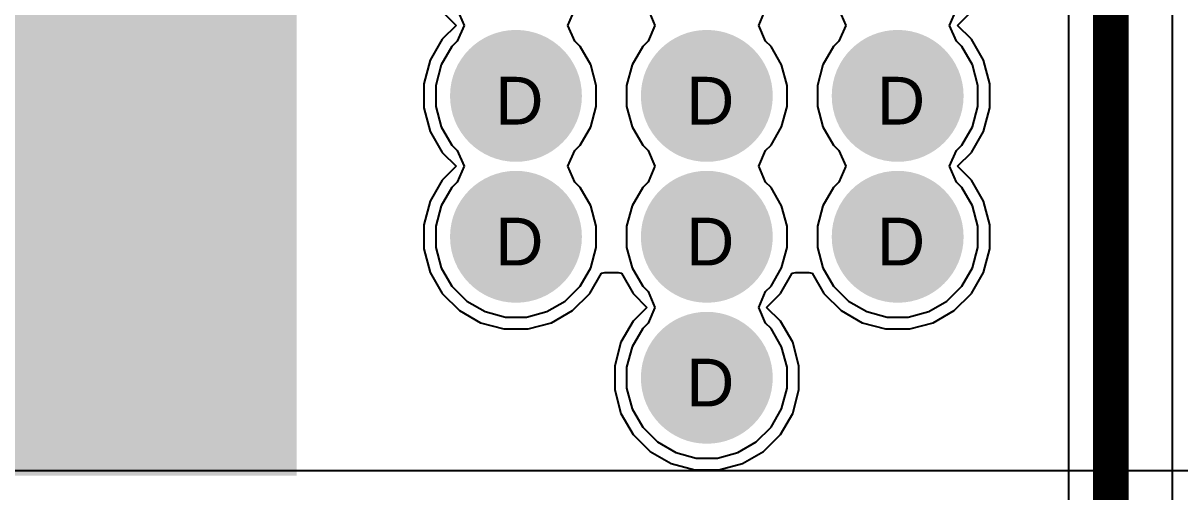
# Model space of a CAD drawing. Header units: inches. Extents: x 0 to 5379, y 0 to 5429.
# Drawn here: x 163.9 to 176.21, y 157.22 to 162.21 of the extents above; entities that cross this region are included whole.
import ezdxf

# ---------------------------------------------------------------- set-up
doc = ezdxf.new("R2010")
doc.units = ezdxf.units.IN
for name, color, linetype in [('Bottom Layer', 5, 'Continuous'), ('Bottom Solder', 6, 'Continuous'), ('Drill Drawing', 1, 'Continuous'), ('GND01', 16, 'Continuous'), ('GND02', 76, 'Continuous'), ('PWR', 156, 'Continuous'), ('SIG 01', 90, 'Continuous'), ('Top Layer', 1, 'Continuous'), ('Top Paste', 8, 'Continuous'), ('Top Solder', 216, 'Continuous'), ('Via Holes', 16, 'Continuous')]:
    doc.layers.add(name, color=color, linetype=linetype)
doc.styles.add('Arial', font='', dxfattribs={"height": 0.2})
doc.styles.get('Arial').set_extended_font_data('Arial')

# ---------------------------------------------------------------- blocks, each defined once
blk = doc.blocks.new('H2PAK_2_745')
at = {"layer": 'Top Layer'}
blk.add_hatch(color=1, dxfattribs=at).paths.add_polyline_path([(-5.5, 0.828), (-5.5, 10.328), (5.5, 10.328), (5.5, 0.828)])
at = {"layer": 'Top Paste'}
blk.add_hatch(color=8, dxfattribs=at).paths.add_polyline_path([(-5.5, 0.828), (-5.5, 10.328), (5.5, 10.328), (5.5, 0.828)])
at = {"layer": 'Top Solder'}
blk.add_hatch(color=216, dxfattribs=at).paths.add_polyline_path([(-5.551, 0.778), (-5.551, 10.379), (5.551, 10.379), (5.551, 0.778)])

msp = doc.modelspace()

# ---------------------------------------------------------------- hatches: boundary and pattern name
at = {"layer": 'Bottom Layer'}
h = msp.add_hatch(color=5, dxfattribs=at)
edge = h.paths.add_edge_path()
edge.add_arc((169.143, 161.435), 0.6, 0, 360)
h = msp.add_hatch(color=5, dxfattribs=at)
edge = h.paths.add_edge_path()
edge.add_arc((171.175, 161.435), 0.6, 0, 360)
h = msp.add_hatch(color=5, dxfattribs=at)
edge = h.paths.add_edge_path()
edge.add_arc((173.207, 161.435), 0.6, 0, 360)
h = msp.add_hatch(color=5, dxfattribs=at)
edge = h.paths.add_edge_path()
edge.add_arc((169.143, 159.935), 0.6, 0, 360)
h = msp.add_hatch(color=5, dxfattribs=at)
edge = h.paths.add_edge_path()
edge.add_arc((171.175, 159.935), 0.6, 0, 360)
h = msp.add_hatch(color=5, dxfattribs=at)
edge = h.paths.add_edge_path()
edge.add_arc((173.207, 159.935), 0.6, 0, 360)
h = msp.add_hatch(color=5, dxfattribs=at)
edge = h.paths.add_edge_path()
edge.add_arc((171.175, 158.434), 0.6, 0, 360)
at = {"layer": 'Bottom Solder'}
h = msp.add_hatch(color=6, dxfattribs=at)
edge = h.paths.add_edge_path()
edge.add_arc((169.143, 161.435), 0.702, 0, 360)
h = msp.add_hatch(color=6, dxfattribs=at)
edge = h.paths.add_edge_path()
edge.add_arc((171.175, 161.435), 0.702, 0, 360)
h = msp.add_hatch(color=6, dxfattribs=at)
edge = h.paths.add_edge_path()
edge.add_arc((173.207, 161.435), 0.702, 0, 360)
h = msp.add_hatch(color=6, dxfattribs=at)
edge = h.paths.add_edge_path()
edge.add_arc((169.143, 159.935), 0.702, 0, 360)
h = msp.add_hatch(color=6, dxfattribs=at)
edge = h.paths.add_edge_path()
edge.add_arc((171.175, 159.935), 0.702, 0, 360)
h = msp.add_hatch(color=6, dxfattribs=at)
edge = h.paths.add_edge_path()
edge.add_arc((173.207, 159.935), 0.702, 0, 360)
h = msp.add_hatch(color=6, dxfattribs=at)
edge = h.paths.add_edge_path()
edge.add_arc((171.175, 158.434), 0.702, 0, 360)
at = {"layer": 'GND01'}
h = msp.add_hatch(color=16, dxfattribs=at)
edge = h.paths.add_edge_path()
edge.add_arc((169.143, 161.435), 0.6, 0, 360)
h = msp.add_hatch(color=16, dxfattribs=at)
edge = h.paths.add_edge_path()
edge.add_arc((171.175, 161.435), 0.6, 0, 360)
h = msp.add_hatch(color=16, dxfattribs=at)
edge = h.paths.add_edge_path()
edge.add_arc((173.207, 161.435), 0.6, 0, 360)
h = msp.add_hatch(color=16, dxfattribs=at)
edge = h.paths.add_edge_path()
edge.add_arc((169.143, 159.935), 0.6, 0, 360)
h = msp.add_hatch(color=16, dxfattribs=at)
edge = h.paths.add_edge_path()
edge.add_arc((171.175, 159.935), 0.6, 0, 360)
h = msp.add_hatch(color=16, dxfattribs=at)
edge = h.paths.add_edge_path()
edge.add_arc((173.207, 159.935), 0.6, 0, 360)
h = msp.add_hatch(color=16, dxfattribs=at)
edge = h.paths.add_edge_path()
edge.add_arc((171.175, 158.434), 0.6, 0, 360)
at = {"layer": 'GND02'}
h = msp.add_hatch(color=76, dxfattribs=at)
edge = h.paths.add_edge_path()
edge.add_arc((169.143, 161.435), 0.6, 0, 360)
h = msp.add_hatch(color=76, dxfattribs=at)
edge = h.paths.add_edge_path()
edge.add_arc((171.175, 161.435), 0.6, 0, 360)
h = msp.add_hatch(color=76, dxfattribs=at)
edge = h.paths.add_edge_path()
edge.add_arc((173.207, 161.435), 0.6, 0, 360)
h = msp.add_hatch(color=76, dxfattribs=at)
edge = h.paths.add_edge_path()
edge.add_arc((169.143, 159.935), 0.6, 0, 360)
h = msp.add_hatch(color=76, dxfattribs=at)
edge = h.paths.add_edge_path()
edge.add_arc((171.175, 159.935), 0.6, 0, 360)
h = msp.add_hatch(color=76, dxfattribs=at)
edge = h.paths.add_edge_path()
edge.add_arc((173.207, 159.935), 0.6, 0, 360)
h = msp.add_hatch(color=76, dxfattribs=at)
edge = h.paths.add_edge_path()
edge.add_arc((171.175, 158.434), 0.6, 0, 360)
at = {"layer": 'PWR'}
h = msp.add_hatch(color=156, dxfattribs=at)
edge = h.paths.add_edge_path()
edge.add_arc((169.143, 161.435), 0.6, 0, 360)
h = msp.add_hatch(color=156, dxfattribs=at)
edge = h.paths.add_edge_path()
edge.add_arc((171.175, 161.435), 0.6, 0, 360)
h = msp.add_hatch(color=156, dxfattribs=at)
edge = h.paths.add_edge_path()
edge.add_arc((173.207, 161.435), 0.6, 0, 360)
h = msp.add_hatch(color=156, dxfattribs=at)
edge = h.paths.add_edge_path()
edge.add_arc((169.143, 159.935), 0.6, 0, 360)
h = msp.add_hatch(color=156, dxfattribs=at)
edge = h.paths.add_edge_path()
edge.add_arc((171.175, 159.935), 0.6, 0, 360)
h = msp.add_hatch(color=156, dxfattribs=at)
edge = h.paths.add_edge_path()
edge.add_arc((173.207, 159.935), 0.6, 0, 360)
h = msp.add_hatch(color=156, dxfattribs=at)
edge = h.paths.add_edge_path()
edge.add_arc((171.175, 158.434), 0.6, 0, 360)
at = {"layer": 'SIG 01'}
h = msp.add_hatch(color=90, dxfattribs=at)
edge = h.paths.add_edge_path()
edge.add_arc((169.143, 161.435), 0.6, 0, 360)
h = msp.add_hatch(color=90, dxfattribs=at)
edge = h.paths.add_edge_path()
edge.add_arc((171.175, 161.435), 0.6, 0, 360)
h = msp.add_hatch(color=90, dxfattribs=at)
edge = h.paths.add_edge_path()
edge.add_arc((173.207, 161.435), 0.6, 0, 360)
h = msp.add_hatch(color=90, dxfattribs=at)
edge = h.paths.add_edge_path()
edge.add_arc((169.143, 159.935), 0.6, 0, 360)
h = msp.add_hatch(color=90, dxfattribs=at)
edge = h.paths.add_edge_path()
edge.add_arc((171.175, 159.935), 0.6, 0, 360)
h = msp.add_hatch(color=90, dxfattribs=at)
edge = h.paths.add_edge_path()
edge.add_arc((173.207, 159.935), 0.6, 0, 360)
h = msp.add_hatch(color=90, dxfattribs=at)
edge = h.paths.add_edge_path()
edge.add_arc((171.175, 158.434), 0.6, 0, 360)
at = {"layer": 'Top Layer'}
h = msp.add_hatch(color=1, dxfattribs=at)
edge = h.paths.add_edge_path()
edge.add_arc((169.143, 161.435), 0.6, 0, 360)
h = msp.add_hatch(color=1, dxfattribs=at)
edge = h.paths.add_edge_path()
edge.add_arc((171.175, 161.435), 0.6, 0, 360)
h = msp.add_hatch(color=1, dxfattribs=at)
edge = h.paths.add_edge_path()
edge.add_arc((173.207, 161.435), 0.6, 0, 360)
h = msp.add_hatch(color=1, dxfattribs=at)
edge = h.paths.add_edge_path()
edge.add_arc((169.143, 159.935), 0.6, 0, 360)
h = msp.add_hatch(color=1, dxfattribs=at)
edge = h.paths.add_edge_path()
edge.add_arc((171.175, 159.935), 0.6, 0, 360)
h = msp.add_hatch(color=1, dxfattribs=at)
edge = h.paths.add_edge_path()
edge.add_arc((173.207, 159.935), 0.6, 0, 360)
h = msp.add_hatch(color=1, dxfattribs=at)
edge = h.paths.add_edge_path()
edge.add_arc((171.175, 158.434), 0.6, 0, 360)
at = {"layer": 'Top Solder'}
h = msp.add_hatch(color=216, dxfattribs=at)
edge = h.paths.add_edge_path()
edge.add_arc((169.143, 161.435), 0.702, 0, 360)
h = msp.add_hatch(color=216, dxfattribs=at)
edge = h.paths.add_edge_path()
edge.add_arc((171.175, 161.435), 0.702, 0, 360)
h = msp.add_hatch(color=216, dxfattribs=at)
edge = h.paths.add_edge_path()
edge.add_arc((173.207, 161.435), 0.702, 0, 360)
h = msp.add_hatch(color=216, dxfattribs=at)
edge = h.paths.add_edge_path()
edge.add_arc((169.143, 159.935), 0.702, 0, 360)
h = msp.add_hatch(color=216, dxfattribs=at)
edge = h.paths.add_edge_path()
edge.add_arc((171.175, 159.935), 0.702, 0, 360)
h = msp.add_hatch(color=216, dxfattribs=at)
edge = h.paths.add_edge_path()
edge.add_arc((173.207, 159.935), 0.702, 0, 360)
h = msp.add_hatch(color=216, dxfattribs=at)
edge = h.paths.add_edge_path()
edge.add_arc((171.175, 158.434), 0.702, 0, 360)
at = {"layer": 'Via Holes'}
h = msp.add_hatch(color=7, dxfattribs=at)
edge = h.paths.add_edge_path()
edge.add_arc((169.143, 161.435), 0.35, 0, 360)
h = msp.add_hatch(color=7, dxfattribs=at)
edge = h.paths.add_edge_path()
edge.add_arc((171.175, 161.435), 0.35, 0, 360)
h = msp.add_hatch(color=7, dxfattribs=at)
edge = h.paths.add_edge_path()
edge.add_arc((173.207, 161.435), 0.35, 0, 360)
h = msp.add_hatch(color=7, dxfattribs=at)
edge = h.paths.add_edge_path()
edge.add_arc((169.143, 159.935), 0.35, 0, 360)
h = msp.add_hatch(color=7, dxfattribs=at)
edge = h.paths.add_edge_path()
edge.add_arc((171.175, 159.935), 0.35, 0, 360)
h = msp.add_hatch(color=7, dxfattribs=at)
edge = h.paths.add_edge_path()
edge.add_arc((173.207, 159.935), 0.35, 0, 360)
h = msp.add_hatch(color=7, dxfattribs=at)
edge = h.paths.add_edge_path()
edge.add_arc((171.175, 158.434), 0.35, 0, 360)

# ---------------------------------------------------------------- linework, layer by layer
at = {"layer": 'Bottom Layer'}
for p in [(176.13, 219.612), (176.13, 168.529)]:
    msp.add_line(p, (176.13, 156.083), dxfattribs=at)
at = {"layer": 'GND01'}
for p, q in [((168.518, 162.353), (168.59, 162.185)), ((169.696, 162.185), (169.769, 162.353)), ((170.55, 162.353), (170.622, 162.185)), ((171.728, 162.185), (171.801, 162.353)), ((172.582, 162.353), (172.654, 162.185)), ((173.76, 162.185), (173.833, 162.353)), ((168.59, 162.185), (168.518, 162.017)), ((169.769, 162.017), (169.696, 162.185)), ((170.622, 162.185), (170.55, 162.017)), ((171.801, 162.017), (171.728, 162.185)), ((172.654, 162.185), (172.582, 162.017)), ((173.833, 162.017), (173.76, 162.185)), ((168.46, 161.959), (168.347, 161.765)), ((168.518, 162.017), (168.46, 161.959)), ((169.827, 161.959), (169.769, 162.017)), ((169.939, 161.765), (169.827, 161.959)), ((170.492, 161.959), (170.379, 161.765)), ((170.55, 162.017), (170.492, 161.959)), ((171.859, 161.959), (171.801, 162.017)), ((171.971, 161.765), (171.859, 161.959)), ((172.524, 161.959), (172.411, 161.765)), ((172.582, 162.017), (172.524, 161.959)), ((173.891, 161.959), (173.833, 162.017)), ((174.003, 161.765), (173.891, 161.959)), ((168.347, 161.765), (168.289, 161.547)), ((169.997, 161.547), (169.939, 161.765)), ((170.379, 161.765), (170.321, 161.547)), ((172.029, 161.547), (171.971, 161.765)), ((172.411, 161.765), (172.353, 161.547)), ((174.061, 161.547), (174.003, 161.765)), ((168.289, 161.547), (168.289, 161.323)), ((169.997, 161.323), (169.997, 161.547)), ((170.321, 161.547), (170.321, 161.323)), ((172.029, 161.323), (172.029, 161.547)), ((172.353, 161.547), (172.353, 161.323)), ((174.061, 161.323), (174.061, 161.547)), ((168.289, 161.323), (168.347, 161.105)), ((169.939, 161.105), (169.997, 161.323)), ((170.321, 161.323), (170.379, 161.105)), ((171.971, 161.105), (172.029, 161.323)), ((172.353, 161.323), (172.411, 161.105)), ((174.003, 161.105), (174.061, 161.323)), ((168.347, 161.105), (168.46, 160.911)), ((169.827, 160.911), (169.939, 161.105)), ((170.379, 161.105), (170.492, 160.911)), ((171.859, 160.911), (171.971, 161.105)), ((172.411, 161.105), (172.524, 160.911)), ((173.891, 160.911), (174.003, 161.105)), ((168.46, 160.911), (168.518, 160.853)), ((168.518, 160.853), (168.59, 160.685)), ((169.696, 160.685), (169.769, 160.853)), ((169.769, 160.853), (169.827, 160.911)), ((170.492, 160.911), (170.55, 160.853)), ((170.55, 160.853), (170.622, 160.685)), ((171.728, 160.685), (171.801, 160.853)), ((171.801, 160.853), (171.859, 160.911)), ((172.524, 160.911), (172.582, 160.853)), ((172.582, 160.853), (172.654, 160.685)), ((173.76, 160.685), (173.833, 160.853)), ((173.833, 160.853), (173.891, 160.911)), ((168.59, 160.685), (168.518, 160.517)), ((169.769, 160.517), (169.696, 160.685)), ((170.622, 160.685), (170.55, 160.517)), ((171.801, 160.517), (171.728, 160.685)), ((172.654, 160.685), (172.582, 160.517)), ((173.833, 160.517), (173.76, 160.685)), ((168.518, 160.517), (168.46, 160.459)), ((169.827, 160.459), (169.769, 160.517)), ((170.55, 160.517), (170.492, 160.459)), ((171.859, 160.459), (171.801, 160.517)), ((172.582, 160.517), (172.524, 160.459)), ((173.891, 160.459), (173.833, 160.517)), ((168.46, 160.459), (168.347, 160.264)), ((169.939, 160.264), (169.827, 160.459)), ((170.492, 160.459), (170.379, 160.264)), ((171.971, 160.264), (171.859, 160.459)), ((172.524, 160.459), (172.411, 160.264)), ((174.003, 160.264), (173.891, 160.459)), ((168.347, 160.264), (168.289, 160.047)), ((169.997, 160.047), (169.939, 160.264)), ((170.379, 160.264), (170.321, 160.047)), ((172.029, 160.047), (171.971, 160.264)), ((172.411, 160.264), (172.353, 160.047)), ((174.061, 160.047), (174.003, 160.264)), ((168.289, 160.047), (168.289, 159.822)), ((169.997, 159.822), (169.997, 160.047)), ((170.321, 160.047), (170.321, 159.822)), ((172.029, 159.822), (172.029, 160.047)), ((172.353, 160.047), (172.353, 159.822)), ((174.061, 159.822), (174.061, 160.047)), ((168.289, 159.822), (168.347, 159.605)), ((169.939, 159.605), (169.997, 159.822)), ((170.321, 159.822), (170.379, 159.605)), ((171.971, 159.605), (172.029, 159.822)), ((172.353, 159.822), (172.411, 159.605)), ((174.003, 159.605), (174.061, 159.822)), ((168.347, 159.605), (168.46, 159.41)), ((169.827, 159.41), (169.939, 159.605)), ((170.379, 159.605), (170.492, 159.41)), ((171.859, 159.41), (171.971, 159.605)), ((172.411, 159.605), (172.524, 159.41)), ((173.891, 159.41), (174.003, 159.605)), ((168.46, 159.41), (168.619, 159.251)), ((169.668, 159.251), (169.827, 159.41)), ((170.492, 159.41), (170.55, 159.352)), ((171.801, 159.352), (171.859, 159.41)), ((172.524, 159.41), (172.683, 159.251)), ((173.732, 159.251), (173.891, 159.41)), ((168.619, 159.251), (168.814, 159.139)), ((169.473, 159.139), (169.668, 159.251)), ((170.55, 159.352), (170.622, 159.184)), ((171.728, 159.184), (171.801, 159.352)), ((172.683, 159.251), (172.878, 159.139)), ((173.537, 159.139), (173.732, 159.251)), ((168.814, 159.139), (169.031, 159.081)), ((169.256, 159.081), (169.473, 159.139)), ((170.622, 159.184), (170.55, 159.016)), ((171.801, 159.016), (171.728, 159.184)), ((172.878, 159.139), (173.095, 159.081)), ((173.32, 159.081), (173.537, 159.139)), ((169.031, 159.081), (169.256, 159.081)), ((170.55, 159.016), (170.492, 158.958)), ((171.859, 158.958), (171.801, 159.016)), ((173.095, 159.081), (173.32, 159.081)), ((170.492, 158.958), (170.379, 158.764)), ((171.971, 158.764), (171.859, 158.958)), ((170.379, 158.764), (170.321, 158.547)), ((172.029, 158.547), (171.971, 158.764)), ((170.321, 158.547), (170.321, 158.322)), ((172.029, 158.322), (172.029, 158.547)), ((170.321, 158.322), (170.379, 158.104)), ((171.971, 158.104), (172.029, 158.322)), ((170.379, 158.104), (170.492, 157.91)), ((171.859, 157.91), (171.971, 158.104)), ((170.492, 157.91), (170.651, 157.751)), ((171.7, 157.751), (171.859, 157.91)), ((170.651, 157.751), (170.846, 157.638)), ((171.505, 157.638), (171.7, 157.751)), ((170.846, 157.638), (171.063, 157.58)), ((171.063, 157.58), (171.288, 157.58)), ((171.288, 157.58), (171.505, 157.638))]:
    msp.add_line(p, q, dxfattribs=at)
at = {"layer": 'GND02'}
for p, q in [((168.518, 162.353), (168.59, 162.185)), ((169.696, 162.185), (169.769, 162.353)), ((170.55, 162.353), (170.622, 162.185)), ((171.728, 162.185), (171.801, 162.353)), ((172.582, 162.353), (172.654, 162.185)), ((173.76, 162.185), (173.833, 162.353)), ((168.59, 162.185), (168.518, 162.017)), ((169.769, 162.017), (169.696, 162.185)), ((170.622, 162.185), (170.55, 162.017)), ((171.801, 162.017), (171.728, 162.185)), ((172.654, 162.185), (172.582, 162.017)), ((173.833, 162.017), (173.76, 162.185)), ((168.46, 161.959), (168.347, 161.765)), ((168.518, 162.017), (168.46, 161.959)), ((169.827, 161.959), (169.769, 162.017)), ((169.939, 161.765), (169.827, 161.959)), ((170.492, 161.959), (170.379, 161.765)), ((170.55, 162.017), (170.492, 161.959)), ((171.859, 161.959), (171.801, 162.017)), ((171.971, 161.765), (171.859, 161.959)), ((172.524, 161.959), (172.411, 161.765)), ((172.582, 162.017), (172.524, 161.959)), ((173.891, 161.959), (173.833, 162.017)), ((174.003, 161.765), (173.891, 161.959)), ((168.347, 161.765), (168.289, 161.547)), ((169.997, 161.547), (169.939, 161.765)), ((170.379, 161.765), (170.321, 161.547)), ((172.029, 161.547), (171.971, 161.765)), ((172.411, 161.765), (172.353, 161.547)), ((174.061, 161.547), (174.003, 161.765)), ((168.289, 161.547), (168.289, 161.323)), ((169.997, 161.323), (169.997, 161.547)), ((170.321, 161.547), (170.321, 161.323)), ((172.029, 161.323), (172.029, 161.547)), ((172.353, 161.547), (172.353, 161.323)), ((174.061, 161.323), (174.061, 161.547)), ((168.289, 161.323), (168.347, 161.105)), ((169.939, 161.105), (169.997, 161.323)), ((170.321, 161.323), (170.379, 161.105)), ((171.971, 161.105), (172.029, 161.323)), ((172.353, 161.323), (172.411, 161.105)), ((174.003, 161.105), (174.061, 161.323)), ((168.347, 161.105), (168.46, 160.911)), ((169.827, 160.911), (169.939, 161.105)), ((170.379, 161.105), (170.492, 160.911)), ((171.859, 160.911), (171.971, 161.105)), ((172.411, 161.105), (172.524, 160.911)), ((173.891, 160.911), (174.003, 161.105)), ((168.46, 160.911), (168.518, 160.853)), ((168.518, 160.853), (168.59, 160.685)), ((169.696, 160.685), (169.769, 160.853)), ((169.769, 160.853), (169.827, 160.911)), ((170.492, 160.911), (170.55, 160.853)), ((170.55, 160.853), (170.622, 160.685)), ((171.728, 160.685), (171.801, 160.853)), ((171.801, 160.853), (171.859, 160.911)), ((172.524, 160.911), (172.582, 160.853)), ((172.582, 160.853), (172.654, 160.685)), ((173.76, 160.685), (173.833, 160.853)), ((173.833, 160.853), (173.891, 160.911)), ((168.59, 160.685), (168.518, 160.517)), ((169.769, 160.517), (169.696, 160.685)), ((170.622, 160.685), (170.55, 160.517)), ((171.801, 160.517), (171.728, 160.685)), ((172.654, 160.685), (172.582, 160.517)), ((173.833, 160.517), (173.76, 160.685)), ((168.518, 160.517), (168.46, 160.459)), ((169.827, 160.459), (169.769, 160.517)), ((170.55, 160.517), (170.492, 160.459)), ((171.859, 160.459), (171.801, 160.517)), ((172.582, 160.517), (172.524, 160.459)), ((173.891, 160.459), (173.833, 160.517)), ((168.46, 160.459), (168.347, 160.264)), ((169.939, 160.264), (169.827, 160.459)), ((170.492, 160.459), (170.379, 160.264)), ((171.971, 160.264), (171.859, 160.459)), ((172.524, 160.459), (172.411, 160.264)), ((174.003, 160.264), (173.891, 160.459)), ((168.347, 160.264), (168.289, 160.047)), ((169.997, 160.047), (169.939, 160.264)), ((170.379, 160.264), (170.321, 160.047)), ((172.029, 160.047), (171.971, 160.264)), ((172.411, 160.264), (172.353, 160.047)), ((174.061, 160.047), (174.003, 160.264)), ((168.289, 160.047), (168.289, 159.822)), ((169.997, 159.822), (169.997, 160.047)), ((170.321, 160.047), (170.321, 159.822)), ((172.029, 159.822), (172.029, 160.047)), ((172.353, 160.047), (172.353, 159.822)), ((174.061, 159.822), (174.061, 160.047)), ((168.289, 159.822), (168.347, 159.605)), ((169.939, 159.605), (169.997, 159.822)), ((170.321, 159.822), (170.379, 159.605)), ((171.971, 159.605), (172.029, 159.822)), ((172.353, 159.822), (172.411, 159.605)), ((174.003, 159.605), (174.061, 159.822)), ((168.347, 159.605), (168.46, 159.41)), ((169.827, 159.41), (169.939, 159.605)), ((170.379, 159.605), (170.492, 159.41)), ((171.859, 159.41), (171.971, 159.605)), ((172.411, 159.605), (172.524, 159.41)), ((173.891, 159.41), (174.003, 159.605)), ((168.46, 159.41), (168.619, 159.251)), ((169.668, 159.251), (169.827, 159.41)), ((170.492, 159.41), (170.55, 159.352)), ((171.801, 159.352), (171.859, 159.41)), ((172.524, 159.41), (172.683, 159.251)), ((173.732, 159.251), (173.891, 159.41)), ((168.619, 159.251), (168.814, 159.139)), ((169.473, 159.139), (169.668, 159.251)), ((170.55, 159.352), (170.622, 159.184)), ((171.728, 159.184), (171.801, 159.352)), ((172.683, 159.251), (172.878, 159.139)), ((173.537, 159.139), (173.732, 159.251)), ((168.814, 159.139), (169.031, 159.081)), ((169.256, 159.081), (169.473, 159.139)), ((170.622, 159.184), (170.55, 159.016)), ((171.801, 159.016), (171.728, 159.184)), ((172.878, 159.139), (173.095, 159.081)), ((173.32, 159.081), (173.537, 159.139)), ((169.031, 159.081), (169.256, 159.081)), ((170.55, 159.016), (170.492, 158.958)), ((171.859, 158.958), (171.801, 159.016)), ((173.095, 159.081), (173.32, 159.081)), ((170.492, 158.958), (170.379, 158.764)), ((171.971, 158.764), (171.859, 158.958)), ((170.379, 158.764), (170.321, 158.547)), ((172.029, 158.547), (171.971, 158.764)), ((170.321, 158.547), (170.321, 158.322)), ((172.029, 158.322), (172.029, 158.547)), ((170.321, 158.322), (170.379, 158.104)), ((171.971, 158.104), (172.029, 158.322)), ((170.379, 158.104), (170.492, 157.91)), ((171.859, 157.91), (171.971, 158.104)), ((170.492, 157.91), (170.651, 157.751)), ((171.7, 157.751), (171.859, 157.91)), ((170.651, 157.751), (170.846, 157.638)), ((171.505, 157.638), (171.7, 157.751)), ((170.846, 157.638), (171.063, 157.58)), ((171.063, 157.58), (171.288, 157.58)), ((171.288, 157.58), (171.505, 157.638))]:
    msp.add_line(p, q, dxfattribs=at)
at = {"layer": 'PWR'}
for p, q in [((175.024, 205.004), (175.024, 148.785)), ((168.518, 162.353), (168.59, 162.185)), ((169.696, 162.185), (169.769, 162.353)), ((170.55, 162.353), (170.622, 162.185)), ((171.728, 162.185), (171.801, 162.353)), ((172.582, 162.353), (172.654, 162.185)), ((173.76, 162.185), (173.833, 162.353)), ((168.59, 162.185), (168.518, 162.017)), ((169.769, 162.017), (169.696, 162.185)), ((170.622, 162.185), (170.55, 162.017)), ((171.801, 162.017), (171.728, 162.185)), ((172.654, 162.185), (172.582, 162.017)), ((173.833, 162.017), (173.76, 162.185)), ((168.46, 161.959), (168.347, 161.765)), ((168.518, 162.017), (168.46, 161.959)), ((169.827, 161.959), (169.769, 162.017)), ((169.939, 161.765), (169.827, 161.959)), ((170.492, 161.959), (170.379, 161.765)), ((170.55, 162.017), (170.492, 161.959)), ((171.859, 161.959), (171.801, 162.017)), ((171.971, 161.765), (171.859, 161.959)), ((172.524, 161.959), (172.411, 161.765)), ((172.582, 162.017), (172.524, 161.959)), ((173.891, 161.959), (173.833, 162.017)), ((174.003, 161.765), (173.891, 161.959)), ((168.347, 161.765), (168.289, 161.547)), ((169.997, 161.547), (169.939, 161.765)), ((170.379, 161.765), (170.321, 161.547)), ((172.029, 161.547), (171.971, 161.765)), ((172.411, 161.765), (172.353, 161.547)), ((174.061, 161.547), (174.003, 161.765)), ((168.289, 161.547), (168.289, 161.323)), ((169.997, 161.323), (169.997, 161.547)), ((170.321, 161.547), (170.321, 161.323)), ((172.029, 161.323), (172.029, 161.547)), ((172.353, 161.547), (172.353, 161.323)), ((174.061, 161.323), (174.061, 161.547)), ((168.289, 161.323), (168.347, 161.105)), ((169.939, 161.105), (169.997, 161.323)), ((170.321, 161.323), (170.379, 161.105)), ((171.971, 161.105), (172.029, 161.323)), ((172.353, 161.323), (172.411, 161.105)), ((174.003, 161.105), (174.061, 161.323)), ((168.347, 161.105), (168.46, 160.911)), ((169.827, 160.911), (169.939, 161.105)), ((170.379, 161.105), (170.492, 160.911)), ((171.859, 160.911), (171.971, 161.105)), ((172.411, 161.105), (172.524, 160.911)), ((173.891, 160.911), (174.003, 161.105)), ((168.46, 160.911), (168.518, 160.853)), ((168.518, 160.853), (168.59, 160.685)), ((169.696, 160.685), (169.769, 160.853)), ((169.769, 160.853), (169.827, 160.911)), ((170.492, 160.911), (170.55, 160.853)), ((170.55, 160.853), (170.622, 160.685)), ((171.728, 160.685), (171.801, 160.853)), ((171.801, 160.853), (171.859, 160.911)), ((172.524, 160.911), (172.582, 160.853)), ((172.582, 160.853), (172.654, 160.685)), ((173.76, 160.685), (173.833, 160.853)), ((173.833, 160.853), (173.891, 160.911)), ((168.59, 160.685), (168.518, 160.517)), ((169.769, 160.517), (169.696, 160.685)), ((170.622, 160.685), (170.55, 160.517)), ((171.801, 160.517), (171.728, 160.685)), ((172.654, 160.685), (172.582, 160.517)), ((173.833, 160.517), (173.76, 160.685)), ((168.518, 160.517), (168.46, 160.459)), ((169.827, 160.459), (169.769, 160.517)), ((170.55, 160.517), (170.492, 160.459)), ((171.859, 160.459), (171.801, 160.517)), ((172.582, 160.517), (172.524, 160.459)), ((173.891, 160.459), (173.833, 160.517)), ((168.46, 160.459), (168.347, 160.264)), ((169.939, 160.264), (169.827, 160.459)), ((170.492, 160.459), (170.379, 160.264)), ((171.971, 160.264), (171.859, 160.459)), ((172.524, 160.459), (172.411, 160.264)), ((174.003, 160.264), (173.891, 160.459)), ((168.347, 160.264), (168.289, 160.047)), ((169.997, 160.047), (169.939, 160.264)), ((170.379, 160.264), (170.321, 160.047)), ((172.029, 160.047), (171.971, 160.264)), ((172.411, 160.264), (172.353, 160.047)), ((174.061, 160.047), (174.003, 160.264)), ((168.289, 160.047), (168.289, 159.822)), ((169.997, 159.822), (169.997, 160.047)), ((170.321, 160.047), (170.321, 159.822)), ((172.029, 159.822), (172.029, 160.047)), ((172.353, 160.047), (172.353, 159.822)), ((174.061, 159.822), (174.061, 160.047)), ((168.289, 159.822), (168.347, 159.605)), ((169.939, 159.605), (169.997, 159.822)), ((170.321, 159.822), (170.379, 159.605)), ((171.971, 159.605), (172.029, 159.822)), ((172.353, 159.822), (172.411, 159.605)), ((174.003, 159.605), (174.061, 159.822)), ((168.347, 159.605), (168.46, 159.41)), ((169.827, 159.41), (169.939, 159.605)), ((170.379, 159.605), (170.492, 159.41)), ((171.859, 159.41), (171.971, 159.605)), ((172.411, 159.605), (172.524, 159.41)), ((173.891, 159.41), (174.003, 159.605)), ((168.46, 159.41), (168.619, 159.251)), ((169.668, 159.251), (169.827, 159.41)), ((170.492, 159.41), (170.55, 159.352)), ((171.801, 159.352), (171.859, 159.41)), ((172.524, 159.41), (172.683, 159.251)), ((173.732, 159.251), (173.891, 159.41)), ((168.619, 159.251), (168.814, 159.139)), ((169.473, 159.139), (169.668, 159.251)), ((170.55, 159.352), (170.622, 159.184)), ((171.728, 159.184), (171.801, 159.352)), ((172.683, 159.251), (172.878, 159.139)), ((173.537, 159.139), (173.732, 159.251)), ((168.814, 159.139), (169.031, 159.081)), ((169.256, 159.081), (169.473, 159.139)), ((170.622, 159.184), (170.55, 159.016)), ((171.801, 159.016), (171.728, 159.184)), ((172.878, 159.139), (173.095, 159.081)), ((173.32, 159.081), (173.537, 159.139)), ((169.031, 159.081), (169.256, 159.081)), ((170.55, 159.016), (170.492, 158.958)), ((171.859, 158.958), (171.801, 159.016)), ((173.095, 159.081), (173.32, 159.081)), ((170.492, 158.958), (170.379, 158.764)), ((171.971, 158.764), (171.859, 158.958)), ((170.379, 158.764), (170.321, 158.547)), ((172.029, 158.547), (171.971, 158.764)), ((170.321, 158.547), (170.321, 158.322)), ((172.029, 158.322), (172.029, 158.547)), ((170.321, 158.322), (170.379, 158.104)), ((171.971, 158.104), (172.029, 158.322)), ((170.379, 158.104), (170.492, 157.91)), ((171.859, 157.91), (171.971, 158.104)), ((170.492, 157.91), (170.651, 157.751)), ((171.7, 157.751), (171.859, 157.91)), ((170.651, 157.751), (170.846, 157.638)), ((171.505, 157.638), (171.7, 157.751)), ((170.846, 157.638), (171.063, 157.58)), ((171.063, 157.58), (171.288, 157.58)), ((171.288, 157.58), (171.505, 157.638))]:
    msp.add_line(p, q, dxfattribs=at)
msp.add_lwpolyline([(175.477, 148.785, 0.381, 0.381, 0), (175.477, 205.191, 0.381, 0.381, 0)], format="xyseb", dxfattribs=at)
at = {"layer": 'SIG 01'}
for p, q in [((168.358, 162.333), (168.506, 162.185)), ((173.844, 162.185), (173.992, 162.333)), ((168.506, 162.185), (168.358, 162.037)), ((173.992, 162.037), (173.844, 162.185)), ((168.358, 162.037), (168.229, 161.814)), ((174.121, 161.814), (173.992, 162.037)), ((168.229, 161.814), (168.162, 161.564)), ((174.188, 161.564), (174.121, 161.814)), ((168.162, 161.564), (168.162, 161.306)), ((174.188, 161.306), (174.188, 161.564)), ((168.162, 161.306), (168.229, 161.056)), ((174.121, 161.056), (174.188, 161.306)), ((168.229, 161.056), (168.358, 160.833)), ((173.992, 160.833), (174.121, 161.056)), ((168.358, 160.833), (168.506, 160.685)), ((173.844, 160.685), (173.992, 160.833)), ((168.506, 160.685), (168.358, 160.537)), ((173.992, 160.537), (173.844, 160.685)), ((168.358, 160.537), (168.229, 160.313)), ((174.121, 160.313), (173.992, 160.537)), ((168.229, 160.313), (168.162, 160.064)), ((174.188, 160.064), (174.121, 160.313)), ((168.162, 160.064), (168.162, 159.805)), ((174.188, 159.805), (174.188, 160.064)), ((168.162, 159.805), (168.229, 159.556)), ((174.121, 159.556), (174.188, 159.805)), ((168.229, 159.556), (168.358, 159.332)), ((169.928, 159.332), (170.053, 159.548)), ((170.053, 159.548), (170.089, 159.556)), ((170.089, 159.556), (170.23, 159.556)), ((170.23, 159.556), (170.266, 159.548)), ((170.266, 159.548), (170.39, 159.332)), ((171.96, 159.332), (172.085, 159.548)), ((172.085, 159.548), (172.121, 159.556)), ((172.121, 159.556), (172.262, 159.556)), ((172.262, 159.556), (172.298, 159.548)), ((172.298, 159.548), (172.422, 159.332)), ((173.992, 159.332), (174.121, 159.556)), ((168.358, 159.332), (168.541, 159.15)), ((169.746, 159.15), (169.928, 159.332)), ((170.39, 159.332), (170.538, 159.184)), ((171.812, 159.184), (171.96, 159.332)), ((172.422, 159.332), (172.605, 159.15)), ((173.81, 159.15), (173.992, 159.332)), ((168.541, 159.15), (168.765, 159.02)), ((169.522, 159.02), (169.746, 159.15)), ((170.538, 159.184), (170.39, 159.036)), ((171.96, 159.036), (171.812, 159.184)), ((172.605, 159.15), (172.829, 159.02)), ((173.586, 159.02), (173.81, 159.15)), ((168.765, 159.02), (169.014, 158.954)), ((169.272, 158.954), (169.522, 159.02)), ((170.39, 159.036), (170.261, 158.813)), ((172.089, 158.813), (171.96, 159.036)), ((172.829, 159.02), (173.078, 158.954)), ((173.336, 158.954), (173.586, 159.02)), ((169.014, 158.954), (169.272, 158.954)), ((173.078, 158.954), (173.336, 158.954)), ((170.261, 158.813), (170.194, 158.563)), ((172.156, 158.563), (172.089, 158.813)), ((170.194, 158.563), (170.194, 158.305)), ((172.156, 158.305), (172.156, 158.563)), ((170.194, 158.305), (170.261, 158.055)), ((172.089, 158.055), (172.156, 158.305)), ((170.261, 158.055), (170.39, 157.832)), ((171.96, 157.832), (172.089, 158.055)), ((170.39, 157.832), (170.573, 157.649)), ((171.778, 157.649), (171.96, 157.832)), ((170.573, 157.649), (170.797, 157.52)), ((171.554, 157.52), (171.778, 157.649)), ((170.797, 157.52), (171.046, 157.453)), ((171.304, 157.453), (171.554, 157.52)), ((171.046, 157.453), (171.304, 157.453))]:
    msp.add_line(p, q, dxfattribs=at)
at = {"layer": 'Top Layer'}
msp.add_line((180.987, 157.444), (154.567, 157.444), dxfattribs=at)

# ---------------------------------------------------------------- block references
at = {"rotation": 270}
msp.add_blockref('H2PAK_2_745', (156.429, 162.944), dxfattribs=at)

# ---------------------------------------------------------------- texts
at = {"layer": 'Drill Drawing', "style": 'Arial'}
for p in [(168.923, 161.13), (170.955, 161.13), (172.987, 161.13), (168.923, 159.63), (170.955, 159.63), (172.987, 159.63), (170.955, 158.129)]:
    msp.add_text('D', height=0.508, dxfattribs=at).set_placement(p)

doc.saveas('drawing.dxf')
